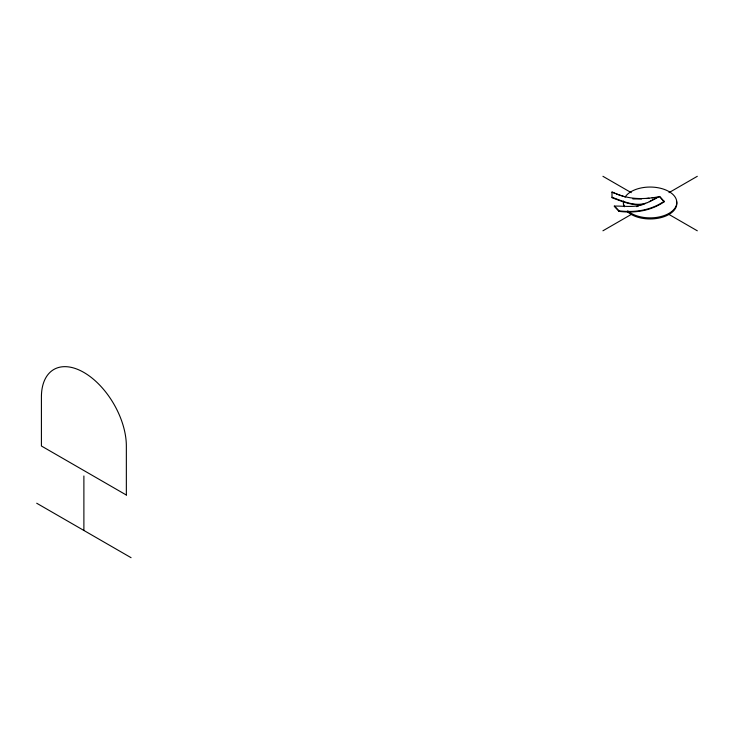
<?xml version="1.0" encoding="UTF-8"?>
<svg xmlns="http://www.w3.org/2000/svg" width="734" height="734" viewBox="0 0 734 734"><rect width="100%" height="100%" fill="white"/><g stroke="black" fill="none" stroke-linecap="round" stroke-linejoin="round"><path stroke-width="1.1" d="M83.887 530.462L83.887 475.971M602.926 230.797L631.24 214.447M668.986 192.657L697.3 176.307M649.315 201.74L659.554 196.464L664.27 201.731C650.847 210.933 634.91 213.337 618.991 211.355L614.275 206.098C624.707 205.85 635.919 208.117 645.691 203.373M656.508 197.987L647.416 202.676M664.27 201.189C650.847 210.383 634.91 212.787 618.991 210.814L614.275 206.098M647.416 202.566C635.708 207.346 623.047 201.226 612 197.29M636.442 206.603L638.075 206.373M646.214 198.529L648.975 198.217M652.086 197.85L654.719 197.547M659.554 196.574C643.461 199.85 626.864 199.593 612 191.849L612 197.73C622.148 201.391 632.68 206.309 643.764 204.236M641.571 198.997L632.846 198.923M622.019 195.905L623.634 196.464M621.221 195.629L616.468 193.904M612 192.28L615.45 193.537M602.926 176.307L631.277 192.675M668.949 214.429L697.3 230.797M36.7 503.23L131.074 557.693M664.27 201.731L659.554 196.464M618.991 210.814L618.991 211.355M676.482 201.144A26.69 15.414 0 0 1 670.133 213.741L667.766 215.108A26.69 15.414 0 0 1 627.139 211.392M623.753 205.96A26.69 15.414 0 0 1 623.542 202.098M625.001 197.244A26.69 15.414 0 0 1 664.334 189.418A26.69 15.414 0 0 1 669.124 213.282A26.69 15.414 0 0 1 627.726 210.851M624.478 206.759A26.69 15.414 0 0 1 623.542 201.015M126.349 495.037L41.416 446.006L41.416 396.966A60.06 34.672 60 0 1 83.887 372.45A60.06 34.672 60 0 1 126.349 446.006L126.349 495.037"/></g></svg>
